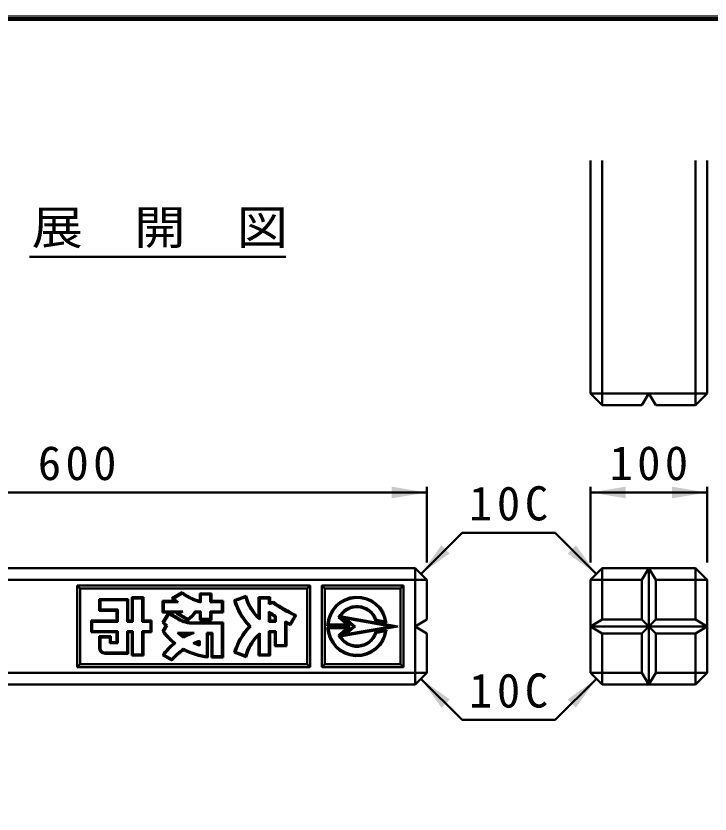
# Model space of a CAD drawing. Units: millimetres, scale not verified. Extents: x 100 to 4105, y 100 to 2870.
# Drawn here: x 1207 to 2399, y 1499 to 2870 of the extents above; entities that cross this region are included whole.
import ezdxf
from ezdxf.enums import TextEntityAlignment as Align

# ---------------------------------------------------------------- set-up
doc = ezdxf.new("R2010")
doc.units = ezdxf.units.MM
doc.header["$LTSCALE"] = 5
doc.layers.add('V-nasSTD', color=7, linetype='Continuous', lineweight=50)
doc.styles.add('ＭＳ ゴシック', font='')
doc.styles.get('ＭＳ ゴシック').set_extended_font_data('MS Gothic')

msp = doc.modelspace()

# ---------------------------------------------------------------- hatches: boundary and pattern name
at = {"layer": 'V-nasSTD'}
for points in [[(1852.5, 2041.49), (1912.5, 2051.49), (1852.5, 2061.49)], [(2253.921, 2061.49), (2193.921, 2051.49), (2253.921, 2041.49)], [(2333.921, 2041.49), (2393.921, 2051.49), (2333.921, 2061.49)], [(1937.855, 1960.987), (1902.5, 1911.49), (1951.997, 1946.845)], [(2168.566, 1960.987), (2203.921, 1911.49), (2154.424, 1946.845)], [(1937.855, 1681.992), (1902.5, 1731.49), (1951.997, 1696.135)], [(2168.566, 1681.992), (2203.921, 1731.49), (2154.424, 1696.135)]]:
    msp.add_hatch(color=256, dxfattribs=at).paths.add_polyline_path(points)

# ---------------------------------------------------------------- linework, layer by layer
at = {"layer": 'V-nasSTD', "lineweight": 100}
msp.add_line((4100, 2865), (105, 2865), dxfattribs=at)
at = {"layer": 'V-nasSTD'}
for p, q in [((2193.921, 2621.49), (2193.921, 2221.49)), ((2213.921, 2621.49), (2213.921, 2201.49)), ((2373.921, 2621.49), (2373.921, 2201.49)), ((2393.921, 2221.49), (2393.921, 2621.49)), ((1230.418, 2456.294), (1670.418, 2456.294)), ((2193.921, 2221.49), (2213.921, 2201.49)), ((2193.921, 2221.49), (2393.921, 2221.49)), ((2281.921, 2201.49), (2293.921, 2221.49)), ((2293.921, 2221.49), (2305.921, 2201.49)), ((2373.921, 2201.49), (2393.921, 2221.49)), ((2281.921, 2201.49), (2213.921, 2201.49)), ((2305.921, 2201.49), (2373.921, 2201.49)), ((1912.5, 2061.49), (1912.5, 1931.49)), ((2193.921, 2061.49), (2193.921, 1931.49)), ((2393.921, 2061.49), (2393.921, 1931.49)), ((1912.5, 2051.49), (712.5, 2051.49)), ((2393.921, 2051.49), (2193.921, 2051.49)), ((1973.211, 1982.201), (1902.5, 1911.49)), ((1973.211, 1982.201), (2133.211, 1982.201)), ((2133.211, 1982.201), (2203.921, 1911.49)), ((1892.5, 1921.49), (732.5, 1921.49)), ((1892.5, 1921.49), (1912.5, 1901.49)), ((1892.5, 1921.49), (1892.5, 1721.49)), ((2193.921, 1901.49), (2213.921, 1921.49)), ((2373.921, 1921.49), (2213.921, 1921.49)), ((2213.921, 1921.49), (2213.921, 1833.49)), ((2281.921, 1901.49), (2293.921, 1921.49)), ((2293.921, 1921.49), (2293.921, 1721.49)), ((2293.921, 1921.49), (2305.921, 1901.49)), ((2373.921, 1921.49), (2393.921, 1901.49)), ((2373.921, 1833.49), (2373.921, 1921.49)), ((1912.5, 1901.49), (712.5, 1901.49)), ((1912.5, 1833.49), (1912.5, 1901.49)), ((2193.921, 1901.49), (2193.921, 1741.49)), ((2281.921, 1901.49), (2193.921, 1901.49)), ((2281.921, 1833.49), (2281.921, 1901.49)), ((2305.921, 1901.49), (2305.921, 1833.49)), ((2393.921, 1901.49), (2305.921, 1901.49)), ((2393.921, 1741.49), (2393.921, 1901.49)), ((1712.5, 1891.49), (1312.5, 1891.49)), ((1312.5, 1891.49), (1312.5, 1751.49)), ((1312.5, 1891.49), (1317.5, 1886.49)), ((1707.5, 1886.49), (1317.5, 1886.49)), ((1317.5, 1886.49), (1317.5, 1756.49)), ((1492.756, 1880.26), (1474.918, 1869.962)), ((1492.628, 1877.877), (1492.756, 1880.26)), ((1543.036, 1878.275), (1523.036, 1878.275)), ((1523.036, 1865.275), (1523.036, 1878.275)), ((1523.036, 1878.275), (1525.036, 1876.275)), ((1543.036, 1878.275), (1541.036, 1876.275)), ((1543.036, 1865.275), (1543.036, 1878.275)), ((1712.5, 1891.49), (1707.5, 1886.49)), ((1707.5, 1756.49), (1707.5, 1886.49)), ((1712.5, 1751.49), (1712.5, 1891.49)), ((1872.5, 1891.49), (1732.5, 1891.49)), ((1732.5, 1891.49), (1732.5, 1751.49)), ((1732.5, 1891.49), (1737.5, 1886.49)), ((1737.5, 1886.49), (1737.5, 1756.49)), ((1867.5, 1886.49), (1737.5, 1886.49)), ((1872.5, 1891.49), (1867.5, 1886.49)), ((1867.5, 1756.49), (1867.5, 1886.49)), ((1872.5, 1751.49), (1872.5, 1891.49)), ((1400.286, 1868.49), (1350.286, 1868.49)), ((1350.286, 1848.49), (1350.286, 1868.49)), ((1350.286, 1868.49), (1352.286, 1866.49)), ((1398.286, 1866.49), (1352.286, 1866.49)), ((1352.286, 1850.49), (1352.286, 1866.49)), ((1400.286, 1868.49), (1398.286, 1866.49)), ((1398.286, 1866.49), (1398.286, 1829.49)), ((1400.286, 1868.49), (1400.286, 1831.49)), ((1426.286, 1871.49), (1406.286, 1871.49)), ((1406.286, 1831.49), (1406.286, 1871.49)), ((1406.286, 1871.49), (1408.286, 1869.49)), ((1408.286, 1829.49), (1408.286, 1869.49)), ((1424.286, 1869.49), (1408.286, 1869.49)), ((1426.286, 1871.49), (1424.286, 1869.49)), ((1424.286, 1869.49), (1424.286, 1829.49)), ((1426.286, 1871.49), (1426.286, 1831.49)), ((1459.036, 1865.275), (1459.036, 1845.275)), ((1479.92, 1865.275), (1459.036, 1865.275)), ((1459.036, 1865.275), (1461.036, 1863.275)), ((1478.191, 1869.542), (1474.918, 1869.962)), ((1492.628, 1877.877), (1478.191, 1869.542)), ((1479.92, 1865.275), (1485.587, 1863.275)), ((1523.036, 1865.275), (1525.036, 1862.792)), ((1541.036, 1876.275), (1525.036, 1876.275)), ((1525.036, 1862.792), (1525.036, 1876.275)), ((1541.036, 1863.275), (1541.036, 1876.275)), ((1543.036, 1865.275), (1541.036, 1863.275)), ((1543.036, 1865.275), (1563.036, 1865.275)), ((1563.036, 1865.275), (1561.036, 1863.275)), ((1563.036, 1845.275), (1563.036, 1865.275)), ((1581.786, 1866.49), (1602.644, 1874.082)), ((1581.786, 1866.49), (1584.222, 1865.248)), ((1584.222, 1865.248), (1601.326, 1871.474)), ((1602.644, 1874.082), (1601.326, 1871.474)), ((1643.786, 1871.49), (1623.786, 1871.49)), ((1623.786, 1871.49), (1623.786, 1837.49)), ((1623.786, 1871.49), (1625.786, 1869.49)), ((1641.786, 1869.49), (1625.786, 1869.49)), ((1625.786, 1869.49), (1625.786, 1833.142)), ((1643.786, 1871.49), (1641.786, 1869.49)), ((1641.786, 1859.84), (1641.786, 1869.49)), ((1643.786, 1862.446), (1643.786, 1871.49)), ((1461.036, 1863.275), (1461.036, 1847.275)), ((1485.587, 1863.275), (1461.036, 1863.275)), ((1541.036, 1863.275), (1561.036, 1863.275)), ((1561.036, 1847.275), (1561.036, 1863.275)), ((1643.786, 1862.446), (1641.786, 1859.84)), ((1641.786, 1859.84), (1648.505, 1861.64)), ((1643.786, 1862.446), (1648.877, 1863.81)), ((1648.505, 1861.64), (1648.877, 1863.81)), ((1352.286, 1850.49), (1350.286, 1848.49)), ((1380.286, 1848.49), (1350.286, 1848.49)), ((1382.286, 1850.49), (1352.286, 1850.49)), ((1380.286, 1848.49), (1382.286, 1850.49)), ((1380.286, 1831.49), (1380.286, 1848.49)), ((1382.286, 1829.49), (1382.286, 1850.49)), ((1461.036, 1847.275), (1459.036, 1845.275)), ((1486.974, 1845.275), (1459.036, 1845.275)), ((1469.036, 1845.275), (1459.036, 1827.954)), ((1493.678, 1847.275), (1461.036, 1847.275)), ((1469.768, 1842.542), (1461.535, 1828.283)), ((1486.878, 1834.973), (1469.036, 1845.275)), ((1469.768, 1842.542), (1469.036, 1845.275)), ((1485.878, 1833.241), (1469.768, 1842.542)), ((1502.623, 1832.151), (1482.973, 1843.496)), ((1487.4, 1843.249), (1482.973, 1843.496)), ((1486.974, 1845.275), (1493.678, 1847.275)), ((1502.614, 1834.466), (1487.4, 1843.249)), ((1525.036, 1847.275), (1514.593, 1847.275)), ((1515.662, 1845.275), (1514.593, 1847.275)), ((1523.036, 1845.275), (1515.662, 1845.275)), ((1523.036, 1845.275), (1525.036, 1847.275)), ((1523.036, 1845.275), (1523.036, 1832.275)), ((1525.036, 1847.275), (1525.036, 1834.275)), ((1541.036, 1847.275), (1561.036, 1847.275)), ((1541.036, 1834.275), (1541.036, 1847.275)), ((1541.036, 1847.275), (1543.036, 1845.275)), ((1543.036, 1832.275), (1543.036, 1845.275)), ((1543.036, 1845.275), (1563.036, 1845.275)), ((1561.036, 1847.275), (1563.036, 1845.275)), ((1623.786, 1837.49), (1625.786, 1833.142)), ((1641.786, 1846.896), (1641.786, 1829.49)), ((1643.786, 1843.137), (1641.786, 1846.896)), ((1643.786, 1843.137), (1643.786, 1831.49)), ((1651.786, 1838.007), (1653.786, 1839.126)), ((1651.786, 1831.49), (1651.786, 1838.007)), ((1653.786, 1829.49), (1653.786, 1839.126)), ((1677.9, 1826.079), (1685.899, 1839.934)), ((1678.714, 1823.49), (1688.714, 1840.81)), ((1688.714, 1840.81), (1685.899, 1839.934)), ((1763.907, 1837.252), (1761.4, 1836.745)), ((1763.907, 1837.252), (1781.202, 1822.74)), ((1766.581, 1838.272), (1863.1, 1821.49)), ((1766.581, 1838.272), (1786.581, 1821.49)), ((1773.557, 1835.029), (1766.581, 1838.272)), ((1380.286, 1831.49), (1336.286, 1831.49)), ((1336.286, 1831.49), (1336.286, 1811.49)), ((1336.286, 1831.49), (1338.286, 1829.49)), ((1382.286, 1829.49), (1338.286, 1829.49)), ((1338.286, 1829.49), (1338.286, 1813.49)), ((1380.286, 1831.49), (1382.286, 1829.49)), ((1398.286, 1829.49), (1400.286, 1831.49)), ((1408.286, 1829.49), (1398.286, 1829.49)), ((1406.286, 1831.49), (1400.286, 1831.49)), ((1408.286, 1829.49), (1406.286, 1831.49)), ((1426.286, 1831.49), (1424.286, 1829.49)), ((1424.286, 1829.49), (1438.286, 1829.49)), ((1426.286, 1831.49), (1440.286, 1831.49)), ((1440.286, 1831.49), (1438.286, 1829.49)), ((1438.286, 1813.49), (1438.286, 1829.49)), ((1440.286, 1811.49), (1440.286, 1831.49)), ((1461.535, 1828.283), (1459.036, 1827.954)), ((1459.036, 1827.954), (1464.397, 1822.593)), ((1461.535, 1828.283), (1466.896, 1822.922)), ((1502.623, 1832.151), (1502.614, 1834.466)), ((1563.036, 1828.275), (1511.878, 1828.275)), ((1561.036, 1826.275), (1511.878, 1826.275)), ((1523.036, 1832.275), (1525.036, 1834.275)), ((1523.036, 1832.275), (1543.036, 1832.275)), ((1525.036, 1834.275), (1541.036, 1834.275)), ((1541.036, 1834.275), (1543.036, 1832.275)), ((1563.036, 1828.275), (1561.036, 1826.275)), ((1561.036, 1770.275), (1561.036, 1826.275)), ((1563.036, 1768.275), (1563.036, 1828.275)), ((1643.786, 1831.49), (1641.786, 1829.49)), ((1641.786, 1829.49), (1653.786, 1829.49)), ((1643.786, 1831.49), (1651.786, 1831.49)), ((1651.786, 1831.49), (1653.786, 1829.49)), ((1669.786, 1789.49), (1669.786, 1830.112)), ((1671.786, 1826.847), (1669.786, 1830.112)), ((1671.786, 1787.49), (1671.786, 1826.847)), ((1677.9, 1826.079), (1678.714, 1823.49)), ((1741.915, 1822.74), (1744.008, 1824.74)), ((1775.707, 1824.74), (1744.008, 1824.74)), ((1761.4, 1836.745), (1775.707, 1824.74)), ((1773.557, 1835.029), (1851.425, 1821.49)), ((1773.557, 1835.029), (1789.692, 1821.49)), ((1775.707, 1824.74), (1781.202, 1822.74)), ((1826.128, 1832.486), (1824.582, 1830.725)), ((1843.553, 1827.426), (1824.582, 1830.725)), ((1841.178, 1829.869), (1826.128, 1832.486)), ((1841.178, 1829.869), (1843.553, 1827.426)), ((1912.5, 1833.49), (1892.5, 1821.49)), ((2193.921, 1821.49), (2213.921, 1833.49)), ((2213.921, 1833.49), (2281.921, 1833.49)), ((2281.921, 1833.49), (2305.921, 1809.49)), ((2305.921, 1833.49), (2281.921, 1809.49)), ((2305.921, 1833.49), (2373.921, 1833.49)), ((2373.921, 1833.49), (2393.921, 1821.49)), ((1336.286, 1811.49), (1338.286, 1813.49)), ((1336.286, 1811.49), (1380.286, 1811.49)), ((1338.286, 1813.49), (1382.286, 1813.49)), ((1382.286, 1813.49), (1380.286, 1811.49)), ((1380.286, 1794.49), (1380.286, 1811.49)), ((1382.286, 1792.49), (1382.286, 1813.49)), ((1408.286, 1813.49), (1398.286, 1813.49)), ((1398.286, 1813.49), (1398.286, 1776.49)), ((1398.286, 1813.49), (1400.286, 1811.49)), ((1406.286, 1811.49), (1400.286, 1811.49)), ((1400.286, 1811.49), (1400.286, 1774.49)), ((1406.286, 1811.49), (1408.286, 1813.49)), ((1406.286, 1771.49), (1406.286, 1811.49)), ((1408.286, 1773.49), (1408.286, 1813.49)), ((1438.286, 1813.49), (1424.286, 1813.49)), ((1424.286, 1813.49), (1424.286, 1773.49)), ((1424.286, 1813.49), (1426.286, 1811.49)), ((1426.286, 1811.49), (1426.286, 1771.49)), ((1440.286, 1811.49), (1426.286, 1811.49)), ((1438.286, 1813.49), (1440.286, 1811.49)), ((1464.397, 1822.593), (1459.036, 1813.308)), ((1461.401, 1813.404), (1459.036, 1813.308)), ((1466.896, 1822.922), (1461.401, 1813.404)), ((1466.896, 1822.922), (1464.397, 1822.593)), ((1513.571, 1810.275), (1484.567, 1810.275)), ((1490.066, 1808.275), (1484.567, 1810.275)), ((1502.931, 1808.275), (1513.571, 1810.275)), ((1545.036, 1810.275), (1535.036, 1810.275)), ((1535.036, 1770.444), (1535.036, 1810.275)), ((1537.036, 1808.275), (1535.036, 1810.275)), ((1543.036, 1808.275), (1545.036, 1810.275)), ((1545.036, 1810.275), (1545.036, 1770.275)), ((1610.468, 1821.49), (1607.786, 1821.49)), ((1623.786, 1805.49), (1625.786, 1809.838)), ((1625.786, 1809.838), (1625.786, 1773.49)), ((1641.786, 1813.49), (1653.786, 1813.49)), ((1641.786, 1773.49), (1641.786, 1813.49)), ((1643.786, 1811.49), (1641.786, 1813.49)), ((1643.786, 1771.49), (1643.786, 1811.49)), ((1643.786, 1811.49), (1651.786, 1811.49)), ((1651.786, 1811.49), (1653.786, 1813.49)), ((1651.786, 1787.49), (1651.786, 1811.49)), ((1653.786, 1789.49), (1653.786, 1813.49)), ((1781.202, 1822.74), (1741.915, 1822.74)), ((1741.915, 1820.24), (1781.202, 1820.24)), ((1744.008, 1818.24), (1741.915, 1820.24)), ((1775.707, 1818.24), (1744.008, 1818.24)), ((1775.707, 1818.24), (1761.4, 1806.235)), ((1781.202, 1820.24), (1763.907, 1805.728)), ((1863.1, 1821.49), (1766.581, 1804.708)), ((1786.581, 1821.49), (1766.581, 1804.708)), ((1851.425, 1821.49), (1773.557, 1807.951)), ((1789.692, 1821.49), (1773.557, 1807.951)), ((1781.202, 1820.24), (1775.707, 1818.24)), ((1843.553, 1815.554), (1824.582, 1812.255)), ((1824.582, 1812.255), (1826.128, 1810.494)), ((1841.178, 1813.111), (1826.128, 1810.494)), ((1843.553, 1815.554), (1841.178, 1813.111)), ((1863.1, 1821.49), (1851.425, 1821.49)), ((1892.5, 1821.49), (1912.5, 1809.49)), ((1912.5, 1809.49), (1912.5, 1741.49)), ((2393.921, 1821.49), (2193.921, 1821.49)), ((2213.921, 1809.49), (2193.921, 1821.49)), ((2213.921, 1809.49), (2213.921, 1721.49)), ((2281.921, 1809.49), (2213.921, 1809.49)), ((2281.921, 1741.49), (2281.921, 1809.49)), ((2305.921, 1809.49), (2305.921, 1741.49)), ((2373.921, 1809.49), (2305.921, 1809.49)), ((2393.921, 1821.49), (2373.921, 1809.49)), ((2373.921, 1721.49), (2373.921, 1809.49)), ((1350.286, 1784.49), (1350.286, 1804.49)), ((1350.286, 1804.49), (1370.286, 1804.49)), ((1350.286, 1804.49), (1352.286, 1802.49)), ((1352.286, 1784.49), (1352.286, 1802.49)), ((1352.286, 1802.49), (1368.286, 1802.49)), ((1370.286, 1804.49), (1368.286, 1802.49)), ((1368.286, 1792.49), (1368.286, 1802.49)), ((1370.286, 1794.49), (1370.286, 1804.49)), ((1502.931, 1808.275), (1490.066, 1808.275)), ((1495.198, 1804.445), (1495.085, 1802.097)), ((1523.036, 1796.954), (1521.036, 1794.174)), ((1523.036, 1796.954), (1523.036, 1788.409)), ((1537.036, 1768.275), (1537.036, 1808.275)), ((1543.036, 1808.275), (1537.036, 1808.275)), ((1543.036, 1808.275), (1543.036, 1768.275)), ((1623.786, 1805.49), (1623.786, 1771.49)), ((1763.907, 1805.728), (1761.4, 1806.235)), ((1773.557, 1807.951), (1766.581, 1804.708)), ((1370.286, 1794.49), (1368.286, 1792.49)), ((1368.286, 1792.49), (1382.286, 1792.49)), ((1370.286, 1794.49), (1380.286, 1794.49)), ((1382.286, 1792.49), (1380.286, 1794.49)), ((1481.071, 1792.681), (1477.948, 1792.681)), ((1495.057, 1783.227), (1495.198, 1780.916)), ((1517.036, 1792.681), (1511.904, 1792.679)), ((1521.036, 1794.174), (1521.036, 1791.188)), ((1521.036, 1791.188), (1523.036, 1788.409)), ((1653.786, 1789.49), (1651.786, 1787.49)), ((1651.786, 1787.49), (1671.786, 1787.49)), ((1653.786, 1789.49), (1669.786, 1789.49)), ((1669.786, 1789.49), (1671.786, 1787.49)), ((1360.286, 1776.49), (1398.286, 1776.49)), ((1360.286, 1774.49), (1400.286, 1774.49)), ((1398.286, 1776.49), (1400.286, 1774.49)), ((1406.286, 1771.49), (1408.286, 1773.49)), ((1406.286, 1771.49), (1426.286, 1771.49)), ((1408.286, 1773.49), (1424.286, 1773.49)), ((1424.286, 1773.49), (1426.286, 1771.49)), ((1461.934, 1772.69), (1459.036, 1772.054)), ((1475.203, 1762.719), (1459.036, 1772.054)), ((1474.783, 1765.272), (1461.934, 1772.69)), ((1535.036, 1770.444), (1537.036, 1768.275)), ((1543.036, 1768.275), (1545.036, 1770.275)), ((1545.036, 1770.275), (1561.036, 1770.275)), ((1561.036, 1770.275), (1563.036, 1768.275)), ((1584.222, 1777.732), (1581.786, 1776.49)), ((1581.786, 1776.49), (1602.644, 1768.898)), ((1584.222, 1777.732), (1601.326, 1771.506)), ((1601.326, 1771.506), (1602.644, 1768.898)), ((1625.786, 1773.49), (1623.786, 1771.49)), ((1623.786, 1771.49), (1643.786, 1771.49)), ((1625.786, 1773.49), (1641.786, 1773.49)), ((1641.786, 1773.49), (1643.786, 1771.49)), ((1317.5, 1756.49), (1312.5, 1751.49)), ((1707.5, 1756.49), (1317.5, 1756.49)), ((1474.783, 1765.272), (1475.203, 1762.719)), ((1543.036, 1768.275), (1563.036, 1768.275)), ((1707.5, 1756.49), (1712.5, 1751.49)), ((1737.5, 1756.49), (1732.5, 1751.49)), ((1867.5, 1756.49), (1737.5, 1756.49)), ((1867.5, 1756.49), (1872.5, 1751.49)), ((1912.5, 1741.49), (712.5, 1741.49)), ((1312.5, 1751.49), (1712.5, 1751.49)), ((1732.5, 1751.49), (1872.5, 1751.49)), ((1912.5, 1741.49), (1892.5, 1721.49)), ((2213.921, 1721.49), (2193.921, 1741.49)), ((2193.921, 1741.49), (2281.921, 1741.49)), ((2281.921, 1741.49), (2293.921, 1721.49)), ((2293.921, 1721.49), (2305.921, 1741.49)), ((2305.921, 1741.49), (2393.921, 1741.49)), ((2393.921, 1741.49), (2373.921, 1721.49)), ((1973.211, 1660.779), (1902.5, 1731.49)), ((2133.211, 1660.779), (2203.921, 1731.49)), ((732.5, 1721.49), (1892.5, 1721.49)), ((2213.921, 1721.49), (2373.921, 1721.49)), ((1973.211, 1660.779), (2133.211, 1660.779))]:
    msp.add_line(p, q, dxfattribs=at)
at = {"layer": 'V-nasSTD', "lineweight": 13}
msp.add_lwpolyline([(100, 100), (100, 2870), (4105, 2870), (4105, 100)], close=True, dxfattribs=at)
at = {"layer": 'V-nasSTD'}
for centre, radius, start, end in [((1543.588, 1944.887), 82.222, 231.81299, 255.52502), ((1533.588, 1927.567), 82.222, 224.47498, 229.25333), ((1534.955, 1929.026), 82.222, 226.34007, 233.0993), ((1542.701, 1943.095), 82.222, 232.4835, 257.59364), ((1690.933, 1899.542), 114.042, 196.84723, 223.1895), ((1692.665, 1900.542), 114.042, 198.02806, 223.88293), ((1674.474, 1891.18), 75.756, 195.07774, 230.00643), ((1676.206, 1892.181), 75.756, 193.82233, 226.2144), ((1792.9, 1821.49), 51, 6.68409, 178.59555), ((1792.9, 1821.49), 49, 9.8461, 176.19698), ((1799.796, 2079.209), 265, 235.18648, 244.54519), ((1800.796, 2080.941), 265, 235.02089, 244.97911), ((1792.9, 1821.49), 35, 18.31075, 154.1597), ((1792.9, 1821.49), 33, 16.25085, 151.46943), ((1470.311, 1877.372), 36.165, 290.49537, 297.4362), ((1471.123, 1875.544), 36.165, 296.74914, 308.58464), ((1480.847, 1866.826), 39, 303.92657, 329.9126), ((1482.266, 1865.416), 39, 301.46522, 328.90504), ((1791.776, 2065.364), 265, 235.5282, 238.61961), ((1790.796, 2063.621), 265, 236.30628, 238.36106), ((1511.878, 1878.275), 52, 240, 270), ((1511.878, 1878.275), 50, 240, 270), ((1791.776, 2065.364), 265, 242.59094, 244.55005), ((1790.796, 2063.621), 265, 243.3145, 244.97911), ((1546.236, 1874.276), 106.4, 214.96034, 230.07385), ((1547.71, 1875.628), 106.4, 215.78916, 231.22173), ((1555.007, 1890.019), 106.4, 228.54498, 235.7241), ((1547.179, 1709.322), 106.4, 108.41312, 119.31464), ((1690.933, 1743.438), 114.042, 136.8105, 163.15277), ((1692.665, 1742.438), 114.042, 136.11707, 161.97194), ((1674.474, 1751.8), 75.756, 129.99357, 164.92226), ((1792.9, 1821.49), 51, 181.40445, 353.31591), ((1792.9, 1821.49), 49, 183.80302, 350.1539), ((1792.9, 1821.49), 35, 205.8403, 341.68925), ((1792.9, 1821.49), 33, 208.53057, 343.74915), ((1556.236, 1891.597), 106.4, 231.54545, 234.99368), ((1546.236, 1711.086), 106.4, 114.0163, 118.66462), ((1555.557, 1695.646), 106.4, 107.79698, 114.22158), ((1676.206, 1750.799), 75.756, 133.7856, 166.17767), ((1360.286, 1784.49), 10, 180, 270), ((1360.286, 1784.49), 8, 180, 270), ((1546.236, 1711.086), 106.4, 129.92615, 145.03966), ((1547.71, 1709.734), 106.4, 128.77827, 143.7229), ((1554.89, 1695.244), 106.4, 124.21749, 138.84086), ((1546.814, 1876.191), 106.4, 240.89317, 263.64433), ((1555.517, 1889.73), 106.4, 245.80202, 252.22562), ((1556.236, 1693.765), 106.4, 109.31898, 111.61827), ((1556.236, 1891.597), 106.4, 248.38173, 250.68102), ((1556.236, 1693.765), 106.4, 125.00632, 139.60396), ((1546.236, 1874.276), 106.4, 241.33538, 265.03966)]:
    msp.add_arc(centre, radius, start, end, dxfattribs=at)

# ---------------------------------------------------------------- texts
at = {"layer": 'V-nasSTD', "style": 'ＭＳ ゴシック', "width": 1.1}
msp.add_text('展\u3000開\u3000図', height=58.65, dxfattribs=at).set_placement((1234.418, 2536.294), align=Align.TOP_LEFT)
at = {"layer": 'V-nasSTD', "char_height": 58.65, "attachment_point": 1, "style": 'ＭＳ ゴシック'}
for s, insert in [('\\T1.19;600', (1245, 2131.49)), ('\\T1.19;100', (2226.421, 2131.49)), ('\\T1.2;10C', (1985.211, 2062.201)), ('\\T1.2;10C', (1985.211, 1740.779))]:
    msp.add_mtext(s, dxfattribs=dict(at, insert=insert))

doc.saveas('drawing.dxf')
